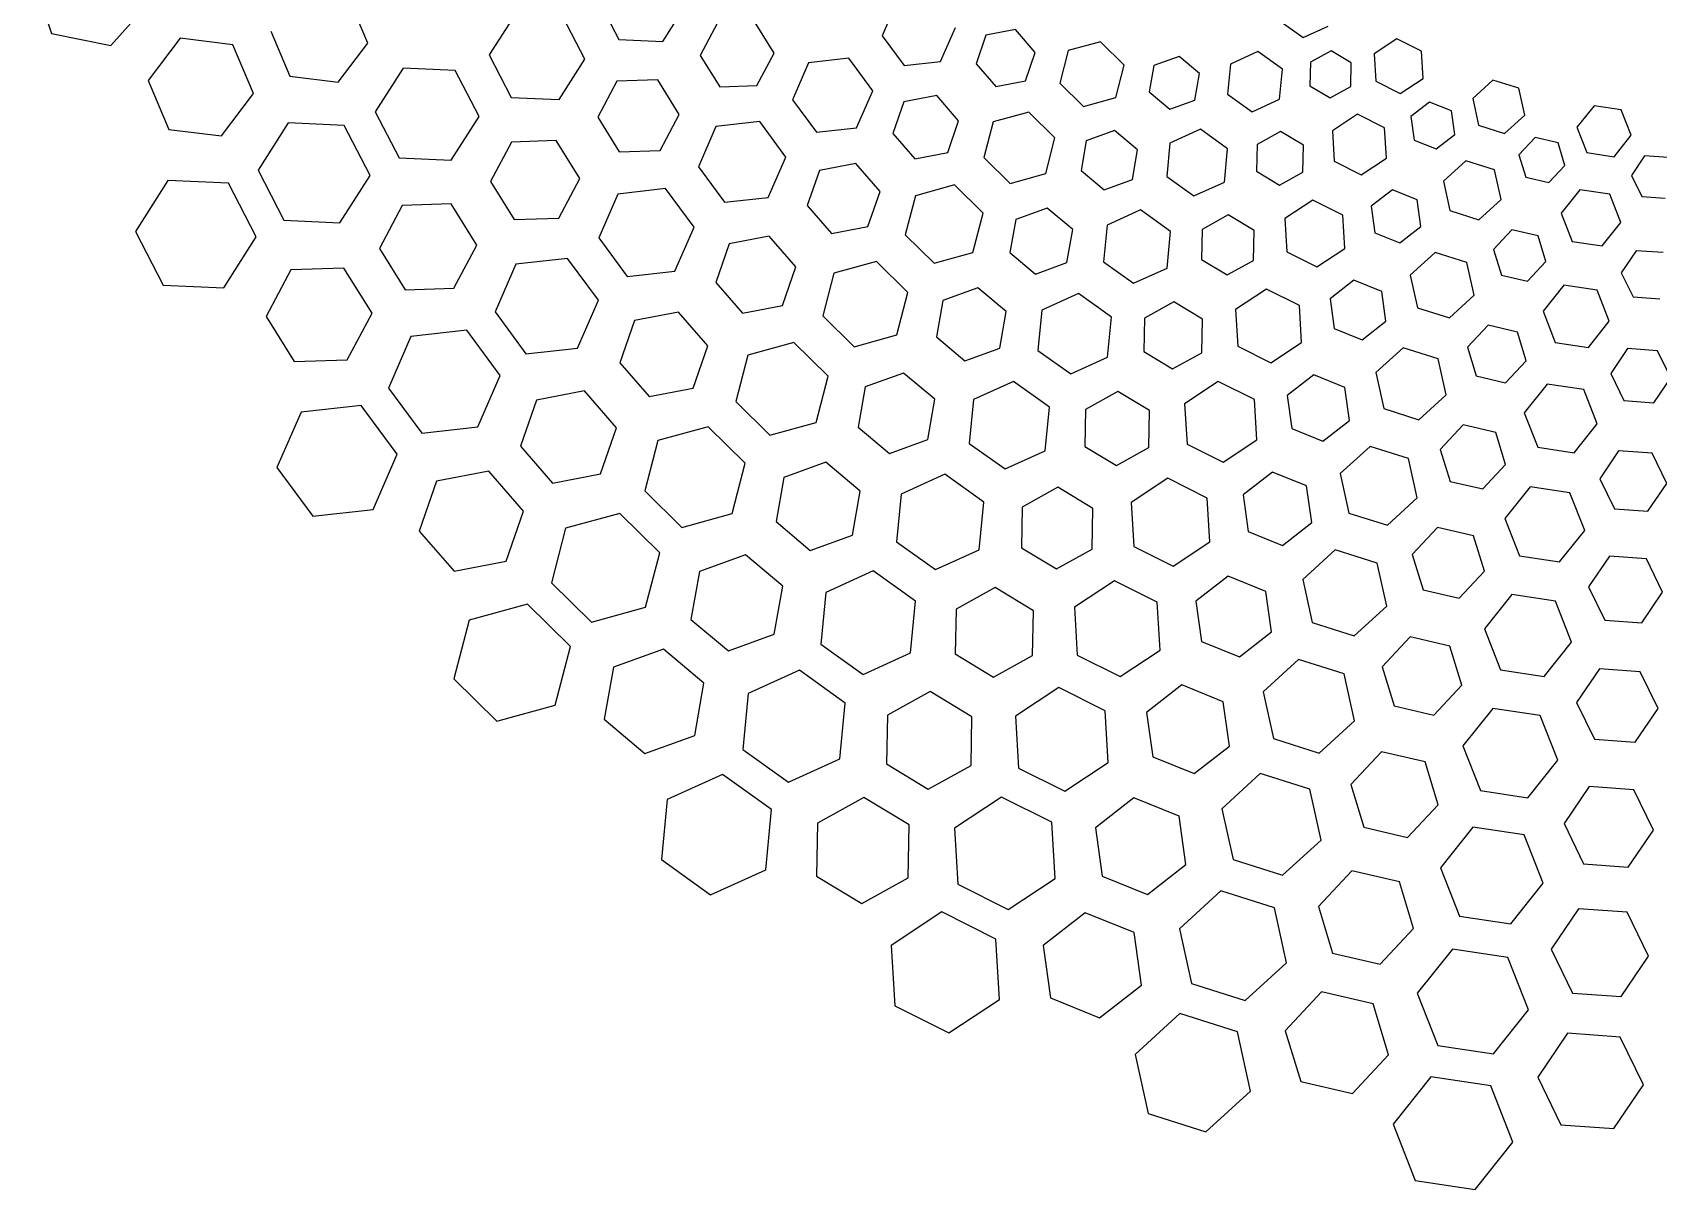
# Model space of a CAD drawing. Extents: x 6951 to 14367, y 6512 to 13929.
# Drawn here: x 7121 to 10557, y 6544 to 8990 of the extents above; entities that cross this region are included whole.
import ezdxf

# ---------------------------------------------------------------- set-up
doc = ezdxf.new("R2010")
doc.units = 0
doc.layers.get('0').update_dxf_attribs({"color": 1, "linetype": 'CONTINUOUS'})

msp = doc.modelspace()

# ---------------------------------------------------------------- linework, layer by layer
for p, q in [((7120.9, 9109.1), (7161.3, 8987.8)), ((7286.6, 8962.1), (7371.4, 9057.8)), ((7829.2, 8967.6), (7789, 9062.6)), ((8317.3, 9057.7), (8360.1, 8975.2)), ((8453.1, 8971), (8503.2, 9049.4)), ((8947.5, 9054.4), (8916.3, 8982.9)), ((8140.5, 9027.7), (8085.9, 8942.3)), ((8288.4, 8933.3), (8241.7, 9023.2)), ((8568.7, 9010.3), (8531.9, 8941.3)), ((8688.3, 8946.5), (8646.9, 9012.9)), ((9759.5, 9012.7), (9806.5, 8979.1)), ((9806.5, 8979.1), (9859.2, 9003)), ((7161.3, 8987.8), (7286.6, 8962.1)), ((7432.9, 8977.6), (7365.4, 8888.2)), ((7544.1, 8963.8), (7432.9, 8977.6)), ((7624.4, 8993), (7664.6, 8897.9)), ((8360.1, 8975.2), (8453.1, 8971)), ((8916.3, 8982.9), (8962.6, 8920.2)), ((9040, 8928.9), (9071.2, 9000.4)), ((9135.7, 8983.9), (9114.9, 8923.8)), ((9198.1, 8996), (9135.7, 8983.9)), ((9239.7, 8947.9), (9198.1, 8996)), ((9377.6, 8970.4), (9309.4, 8951.6)), ((9428, 8920.7), (9377.6, 8970.4)), ((10004.3, 8976.4), (9956.1, 8944.6)), ((10056.1, 8950.6), (10004.3, 8976.4)), ((7587.7, 8860.6), (7544.1, 8963.8)), ((7767, 8885.2), (7829.2, 8967.6)), ((8085.9, 8942.3), (8132.6, 8852.4)), ((8531.9, 8941.3), (8573.2, 8874.8)), ((8651.5, 8877.5), (8688.3, 8946.5)), ((8845.7, 8935.4), (8760.9, 8925.9)), ((8896.4, 8866.7), (8845.7, 8935.4)), ((9219, 8887.9), (9239.7, 8947.9)), ((9309.4, 8951.6), (9291.6, 8883.1)), ((9544.1, 8939.3), (9490.8, 8920)), ((9587.4, 8902.9), (9544.1, 8939.3)), ((9710.6, 8949.6), (9652.5, 8923.2)), ((9762.6, 8912.4), (9710.6, 8949.6)), ((9865, 8951.3), (9821.3, 8927.2)), ((9907.7, 8925.5), (9865, 8951.3)), ((9956.1, 8944.6), (9959.5, 8886.9)), ((10059.5, 8892.9), (10056.1, 8950.6)), ((7904.2, 8914.8), (7845, 8822.1)), ((8014, 8909.8), (7904.2, 8914.8)), ((8064.6, 8812.3), (8014, 8909.8)), ((8233.8, 8847.9), (8288.4, 8933.3)), ((8760.9, 8925.9), (8726.8, 8847.6)), ((8962.6, 8920.2), (9040, 8928.9)), ((9114.9, 8923.8), (9156.5, 8875.8)), ((9410.2, 8852.2), (9428, 8920.7)), ((9490.8, 8920), (9480.9, 8864.2)), ((9577.5, 8847.1), (9587.4, 8902.9)), ((9652.5, 8923.2), (9646.3, 8859.6)), ((9756.4, 8848.8), (9762.6, 8912.4)), ((9821.3, 8927.2), (9820.3, 8877.2)), ((9906.8, 8875.6), (9907.7, 8925.5)), ((7365.4, 8888.2), (7409, 8785.1)), ((7664.6, 8897.9), (7767, 8885.2)), ((8355.9, 8887.1), (8315.3, 8811)), ((8442.1, 8890), (8355.9, 8887.1)), ((8487.7, 8816.8), (8442.1, 8890)), ((8573.2, 8874.8), (8651.5, 8877.5)), ((8862.2, 8788.5), (8896.4, 8866.7)), ((9156.5, 8875.8), (9219, 8887.9)), ((9291.6, 8883.1), (9342, 8833.4)), ((9820.3, 8877.2), (9863.1, 8851.5)), ((9863.1, 8851.5), (9906.8, 8875.6)), ((9959.5, 8886.9), (10011.3, 8861)), ((10011.3, 8861), (10059.5, 8892.9)), ((10207, 8889.4), (10164.4, 8850.3)), ((10262.2, 8871.9), (10207, 8889.4)), ((10274.6, 8815.4), (10262.2, 8871.9)), ((7520.2, 8771.3), (7587.7, 8860.6)), ((8132.6, 8852.4), (8233.8, 8847.9)), ((8726.8, 8847.6), (8777.4, 8779)), ((8962.2, 8843.1), (8939, 8776.2)), ((9031.7, 8856.5), (8962.2, 8843.1)), ((9078.1, 8803), (9031.7, 8856.5)), ((9342, 8833.4), (9410.2, 8852.2)), ((9480.9, 8864.2), (9524.3, 8827.8)), ((9524.3, 8827.8), (9577.5, 8847.1)), ((9646.3, 8859.6), (9698.2, 8822.4)), ((9698.2, 8822.4), (9756.4, 8848.8)), ((10073.3, 8842.7), (10033.9, 8812)), ((10119.6, 8824), (10073.3, 8842.7)), ((10164.4, 8850.3), (10176.8, 8793.9)), ((10420.9, 8835.1), (10384.8, 8789.8)), ((10478, 8826.4), (10420.9, 8835.1)), ((7661.3, 8798.6), (7597.4, 8698.6)), ((7779.8, 8793.3), (7661.3, 8798.6)), ((7845, 8822.1), (7895.6, 8724.6)), ((8005.4, 8719.7), (8064.6, 8812.3)), ((8315.3, 8811), (8360.9, 8737.8)), ((8447.1, 8740.7), (8487.7, 8816.8)), ((8657.7, 8801.4), (8565.2, 8791)), ((8712.9, 8726.6), (8657.7, 8801.4)), ((9055, 8736.1), (9078.1, 8803)), ((9151, 8801), (9131.4, 8725.6)), ((9226.1, 8821.7), (9151, 8801)), ((9281.6, 8767), (9226.1, 8821.7)), ((9921.2, 8816.9), (9867.8, 8781.7)), ((9978.3, 8788.3), (9921.2, 8816.9)), ((10033.9, 8812), (10040.8, 8762.6)), ((10126.5, 8774.5), (10119.6, 8824)), ((10231.9, 8776.4), (10274.6, 8815.4)), ((10499.2, 8772.6), (10478, 8826.4)), ((7409, 8785.1), (7520.2, 8771.3)), ((7834.5, 8687.9), (7779.8, 8793.3)), ((8565.2, 8791), (8528, 8705.7)), ((8777.4, 8779), (8862.2, 8788.5)), ((8939, 8776.2), (8985.4, 8722.7)), ((9262, 8691.6), (9281.6, 8767)), ((9407.6, 8782.5), (9347.9, 8760.9)), ((9456.3, 8741.6), (9407.6, 8782.5)), ((9589, 8785.3), (9524.5, 8756.1)), ((9646.5, 8744.2), (9589, 8785.3)), ((9758.2, 8780.7), (9708.7, 8753.3)), ((9806.7, 8751.5), (9758.2, 8780.7)), ((9867.8, 8781.7), (9871.7, 8717.9)), ((9982.1, 8724.5), (9978.3, 8788.3)), ((10040.8, 8762.6), (10087.1, 8743.8)), ((10087.1, 8743.8), (10126.5, 8774.5)), ((10176.8, 8793.9), (10231.9, 8776.4)), ((10296.1, 8768.1), (10262, 8731.6)), ((10344.7, 8756.8), (10296.1, 8768.1)), ((10384.8, 8789.8), (10405.9, 8736)), ((10463.1, 8727.4), (10499.2, 8772.6)), ((8133.2, 8758.2), (8088.7, 8674.7)), ((8227.7, 8761.3), (8133.2, 8758.2)), ((8277.7, 8681.1), (8227.7, 8761.3)), ((8360.9, 8737.8), (8447.1, 8740.7)), ((8985.4, 8722.7), (9055, 8736.1)), ((9347.9, 8760.9), (9336.8, 8698.3)), ((9445.2, 8679), (9456.3, 8741.6)), ((9524.5, 8756.1), (9517.7, 8685.6)), ((9639.7, 8673.7), (9646.5, 8744.2)), ((9708.7, 8753.3), (9707.6, 8696.7)), ((9805.7, 8694.8), (9806.7, 8751.5)), ((10262, 8731.6), (10276.5, 8683.8)), ((10359.2, 8709), (10344.7, 8756.8)), ((10405.9, 8736), (10463.1, 8727.4)), ((10527.8, 8729.2), (10499.8, 8687.8)), ((10577.6, 8725.7), (10527.8, 8729.2)), ((7597.4, 8698.6), (7652, 8593.2)), ((7895.6, 8724.6), (8005.4, 8719.7)), ((8528, 8705.7), (8583.3, 8630.9)), ((8675.7, 8641.3), (8712.9, 8726.6)), ((8783.7, 8698.2), (8758.2, 8624.3)), ((8860.6, 8713.1), (8783.7, 8698.2)), ((8911.9, 8653.9), (8860.6, 8713.1)), ((9131.4, 8725.6), (9186.9, 8670.9)), ((9336.8, 8698.3), (9385.4, 8657.3)), ((9707.6, 8696.7), (9756.1, 8667.4)), ((9756.1, 8667.4), (9805.7, 8694.8)), ((9871.7, 8717.9), (9928.8, 8689.3)), ((9928.8, 8689.3), (9982.1, 8724.5)), ((10149.8, 8718.7), (10102.7, 8675.6)), ((10210.7, 8699.5), (10149.8, 8718.7)), ((10224.5, 8637.1), (10210.7, 8699.5)), ((10325.1, 8672.5), (10359.2, 8709)), ((7407.1, 8677.1), (7338.3, 8569.3)), ((7534.9, 8671.3), (7407.1, 8677.1)), ((7593.8, 8557.8), (7534.9, 8671.3)), ((7770.6, 8587.9), (7834.5, 8687.9)), ((8088.7, 8674.7), (8138.7, 8594.5)), ((8233.2, 8597.7), (8277.7, 8681.1)), ((8458.8, 8659.8), (8358.1, 8648.5)), ((8519, 8578.3), (8458.8, 8659.8)), ((9069.1, 8667.6), (8986.8, 8644.9)), ((9129.9, 8607.7), (9069.1, 8667.6)), ((9186.9, 8670.9), (9262, 8691.6)), ((9385.4, 8657.3), (9445.2, 8679)), ((9517.7, 8685.6), (9575.2, 8644.5)), ((9575.2, 8644.5), (9639.7, 8673.7)), ((10102.7, 8675.6), (10116.4, 8613.3)), ((10276.5, 8683.8), (10325.1, 8672.5)), ((10499.8, 8687.8), (10521.6, 8642.9)), ((8005.5, 8627.9), (7902.3, 8624.5)), ((8060.1, 8540.3), (8005.5, 8627.9)), ((8358.1, 8648.5), (8317.6, 8555.6)), ((8583.3, 8630.9), (8675.7, 8641.3)), ((8886.3, 8580), (8911.9, 8653.9)), ((8986.8, 8644.9), (8965.3, 8562.3)), ((9826.7, 8635.6), (9767.6, 8596.6)), ((9890, 8604), (9826.7, 8635.6)), ((9994.6, 8657.5), (9949.9, 8622.7)), ((10047.1, 8636.2), (9994.6, 8657.5)), ((10054.9, 8580.1), (10047.1, 8636.2)), ((10177.3, 8594), (10224.5, 8637.1)), ((10391.1, 8657.6), (10351.2, 8607.7)), ((10454.2, 8648.1), (10391.1, 8657.6)), ((10477.6, 8588.6), (10454.2, 8648.1)), ((10521.6, 8642.9), (10571.4, 8639.4)), ((7652, 8593.2), (7770.6, 8587.9)), ((7902.3, 8624.5), (7853.8, 8533.4)), ((8138.7, 8594.5), (8233.2, 8597.7)), ((8758.2, 8624.3), (8809.4, 8565.1)), ((9108.4, 8525.1), (9129.9, 8607.7)), ((9198.6, 8594.6), (9186.2, 8524.9)), ((9265.1, 8618.7), (9198.6, 8594.6)), ((9319.3, 8573.2), (9265.1, 8618.7)), ((9462.6, 8614.8), (9391.6, 8582.6)), ((9526, 8569.5), (9462.6, 8614.8)), ((9648, 8604.5), (9592.4, 8573.7)), ((9702.5, 8571.7), (9648, 8604.5)), ((9767.6, 8596.6), (9771.8, 8526)), ((9894.2, 8533.3), (9890, 8604)), ((9949.9, 8622.7), (9957.7, 8566.6)), ((10116.4, 8613.3), (10177.3, 8594)), ((10351.2, 8607.7), (10374.6, 8548.2)), ((7338.3, 8569.3), (7397.2, 8455.8)), ((7525, 8450), (7593.8, 8557.8)), ((8478.4, 8485.4), (8519, 8578.3)), ((8677.5, 8559.6), (8592.9, 8543.2)), ((8734, 8494.4), (8677.5, 8559.6)), ((8809.4, 8565.1), (8886.3, 8580)), ((8965.3, 8562.3), (9026.1, 8502.4)), ((9306.9, 8503.4), (9319.3, 8573.2)), ((9391.6, 8582.6), (9384.1, 8505)), ((9518.4, 8491.9), (9526, 8569.5)), ((9592.4, 8573.7), (9591.2, 8510.2)), ((9701.3, 8508.1), (9702.5, 8571.7)), ((9957.7, 8566.6), (10010.2, 8545.3)), ((10010.2, 8545.3), (10054.9, 8580.1)), ((10247.3, 8572.8), (10208.6, 8531.5)), ((10302.5, 8560), (10247.3, 8572.8)), ((10318.9, 8505.8), (10302.5, 8560)), ((10437.7, 8538.7), (10477.6, 8588.6)), ((7853.8, 8533.4), (7908.3, 8445.8)), ((8011.5, 8449.3), (8060.1, 8540.3)), ((8317.6, 8555.6), (8377.7, 8474)), ((8592.9, 8543.2), (8564.7, 8461.7)), ((9026.1, 8502.4), (9108.4, 8525.1)), ((9186.2, 8524.9), (9240.4, 8479.3)), ((9771.8, 8526), (9835.1, 8494.4)), ((9835.1, 8494.4), (9894.2, 8533.3)), ((10084.9, 8524.9), (10032.6, 8477.2)), ((10152.3, 8503.6), (10084.9, 8524.9)), ((10208.6, 8531.5), (10225.1, 8477.3)), ((10374.6, 8548.2), (10437.7, 8538.7)), ((10510.1, 8528.7), (10478.4, 8481.8)), ((10566.6, 8524.7), (10510.1, 8528.7)), ((7667.1, 8488.2), (7614.4, 8389.4)), ((7779, 8492), (7667.1, 8488.2)), ((7838.3, 8396.9), (7779, 8492)), ((8142.4, 8499.9), (8098.4, 8399.2)), ((8251.6, 8512.2), (8142.4, 8499.9)), ((8316.8, 8423.8), (8251.6, 8512.2)), ((8705.8, 8413), (8734, 8494.4)), ((8904.3, 8505.8), (8814.6, 8481.1)), ((8970.6, 8440.5), (8904.3, 8505.8)), ((9240.4, 8479.3), (9306.9, 8503.4)), ((9384.1, 8505), (9447.5, 8459.7)), ((9447.5, 8459.7), (9518.4, 8491.9)), ((9591.2, 8510.2), (9645.6, 8477.4)), ((9645.6, 8477.4), (9701.3, 8508.1)), ((10167.6, 8434.5), (10152.3, 8503.6)), ((10280.3, 8464.5), (10318.9, 8505.8)), ((7397.2, 8455.8), (7525, 8450)), ((8377.7, 8474), (8478.4, 8485.4)), ((8564.7, 8461.7), (8621.2, 8396.6)), ((8814.6, 8481.1), (8791.2, 8391)), ((9913.3, 8466.2), (9863.1, 8427.2)), ((9972.2, 8442.4), (9913.3, 8466.2)), ((10032.6, 8477.2), (10047.9, 8408.1)), ((10225.1, 8477.3), (10280.3, 8464.5)), ((10357.2, 8456), (10313.1, 8400.7)), ((10427.2, 8445.5), (10357.2, 8456)), ((10478.4, 8481.8), (10503.2, 8430.9)), ((7908.3, 8445.8), (8011.5, 8449.3)), ((8272.9, 8323), (8316.8, 8423.8)), ((8947.2, 8350.5), (8970.6, 8440.5)), ((9045, 8423.6), (9031.3, 8346.6)), ((9118.6, 8450.3), (9045, 8423.6)), ((9178.4, 8399.9), (9118.6, 8450.3)), ((9331.6, 8438), (9253.9, 8402.7)), ((9401, 8388.3), (9331.6, 8438)), ((9532.9, 8420.4), (9470.9, 8386.2)), ((9593.5, 8383.9), (9532.9, 8420.4)), ((9728.5, 8447.4), (9663.5, 8404.5)), ((9798.2, 8412.6), (9728.5, 8447.4)), ((9863.1, 8427.2), (9871.9, 8364.2)), ((9981, 8379.4), (9972.2, 8442.4)), ((10115.3, 8386.7), (10167.6, 8434.5)), ((10453, 8379.6), (10427.2, 8445.5)), ((10503.2, 8430.9), (10559.7, 8426.8)), ((7614.4, 8389.4), (7673.6, 8294.3)), ((7785.5, 8298.1), (7838.3, 8396.9)), ((8098.4, 8399.2), (8163.7, 8310.7)), ((8485.9, 8399), (8393.1, 8381.1)), ((8547.9, 8327.5), (8485.9, 8399)), ((8621.2, 8396.6), (8705.8, 8413)), ((8791.2, 8391), (8857.5, 8325.7)), ((9164.8, 8322.9), (9178.4, 8399.9)), ((9253.9, 8402.7), (9245.6, 8317.8)), ((9392.7, 8303.4), (9401, 8388.3)), ((9470.9, 8386.2), (9469.6, 8315.4)), ((9663.5, 8404.5), (9668.2, 8326.7)), ((9802.9, 8334.8), (9798.2, 8412.6)), ((10047.9, 8408.1), (10115.3, 8386.7)), ((10313.1, 8400.7), (10338.9, 8334.8)), ((8038.6, 8360.5), (7920.6, 8347.2)), ((8109.1, 8264.9), (8038.6, 8360.5)), ((8393.1, 8381.1), (8362.2, 8291.7)), ((8857.5, 8325.7), (8947.2, 8350.5)), ((9592.2, 8313.1), (9593.5, 8383.9)), ((9871.9, 8364.2), (9930.8, 8340.3)), ((9930.8, 8340.3), (9981, 8379.4)), ((10196.9, 8371.2), (10153.5, 8324.8)), ((10258.8, 8356.8), (10196.9, 8371.2)), ((10277.3, 8296), (10258.8, 8356.8)), ((10408.9, 8324.3), (10453, 8379.6)), ((7920.6, 8347.2), (7873.1, 8238.4)), ((8163.7, 8310.7), (8272.9, 8323)), ((8517, 8238.2), (8547.9, 8327.5)), ((8730, 8334.8), (8632.4, 8307.9)), ((8802.2, 8263.7), (8730, 8334.8)), ((9031.3, 8346.6), (9091.2, 8296.2)), ((9091.2, 8296.2), (9164.8, 8322.9)), ((9245.6, 8317.8), (9315, 8268.1)), ((9668.2, 8326.7), (9737.8, 8291.8)), ((9737.8, 8291.8), (9802.9, 8334.8)), ((10017.4, 8323.7), (9959.9, 8271.1)), ((10091.7, 8300.2), (10017.4, 8323.7)), ((10153.5, 8324.8), (10172, 8263.9)), ((10338.9, 8334.8), (10408.9, 8324.3)), ((10491.9, 8321.7), (10456.3, 8269)), ((10555.3, 8317.2), (10491.9, 8321.7)), ((10583.1, 8260), (10555.3, 8317.2)), ((7673.6, 8294.3), (7785.5, 8298.1)), ((8362.2, 8291.7), (8424.1, 8220.2)), ((8632.4, 8307.9), (8606.9, 8209.8)), ((9315, 8268.1), (9392.7, 8303.4)), ((9469.6, 8315.4), (9530.2, 8278.8)), ((9530.2, 8278.8), (9592.2, 8313.1)), ((10108.4, 8224.1), (10091.7, 8300.2)), ((10233.9, 8249.6), (10277.3, 8296)), ((8061.6, 8156.1), (8109.1, 8264.9)), ((8776.7, 8165.7), (8802.2, 8263.7)), ((8961.8, 8270.1), (8880.7, 8240.7)), ((9027.7, 8214.6), (8961.8, 8270.1)), ((9194.2, 8252.5), (9109.5, 8214)), ((9269.9, 8198.3), (9194.2, 8252.5)), ((9626.8, 8252.3), (9555.6, 8205.3)), ((9703.1, 8214.1), (9626.8, 8252.3)), ((9828.4, 8266.4), (9772.5, 8222.9)), ((9894, 8239.8), (9828.4, 8266.4)), ((9959.9, 8271.1), (9976.6, 8195)), ((10172, 8263.9), (10233.9, 8249.6)), ((10456.3, 8269), (10484.1, 8211.9)), ((10547.5, 8207.3), (10583.1, 8260)), ((7873.1, 8238.4), (7943.6, 8142.9)), ((8186, 8212.9), (8152.2, 8115.3)), ((8287.3, 8232.5), (8186, 8212.9)), ((8354.9, 8154.5), (8287.3, 8232.5)), ((8424.1, 8220.2), (8517, 8238.2)), ((8880.7, 8240.7), (8865.6, 8155.8)), ((9012.7, 8129.7), (9027.7, 8214.6)), ((9109.5, 8214), (9100.4, 8121.4)), ((9414.5, 8231.1), (9346, 8193.3)), ((9481.5, 8190.7), (9414.5, 8231.1)), ((9708.2, 8128.9), (9703.1, 8214.1)), ((9772.5, 8222.9), (9782.3, 8152.8)), ((9903.8, 8169.7), (9894, 8239.8)), ((10050.9, 8171.5), (10108.4, 8224.1)), ((10322, 8246.7), (10273.4, 8185.8)), ((10399.1, 8235.1), (10322, 8246.7)), ((10427.6, 8162.5), (10399.1, 8235.1)), ((7688.6, 8187.4), (7637.5, 8070.2)), ((7815.7, 8201.7), (7688.6, 8187.4)), ((7891.7, 8098.8), (7815.7, 8201.7)), ((8606.9, 8209.8), (8679.1, 8138.7)), ((9260.8, 8105.7), (9269.9, 8198.3)), ((9346, 8193.3), (9344.5, 8115)), ((9480, 8112.5), (9481.5, 8190.7)), ((9555.6, 8205.3), (9560.7, 8120.1)), ((9976.6, 8195), (10050.9, 8171.5)), ((10273.4, 8185.8), (10301.9, 8113.2)), ((10484.1, 8211.9), (10547.5, 8207.3)), ((7943.6, 8142.9), (8061.6, 8156.1)), ((8321.2, 8056.9), (8354.9, 8154.5)), ((8548.5, 8156.6), (8442.5, 8127.4)), ((8626.8, 8079.5), (8548.5, 8156.6)), ((8679.1, 8138.7), (8776.7, 8165.7)), ((8865.6, 8155.8), (8931.6, 8100.3)), ((9782.3, 8152.8), (9847.9, 8126.2)), ((9847.9, 8126.2), (9903.8, 8169.7)), ((10144.3, 8160.6), (10095.9, 8108.8)), ((10213.3, 8144.6), (10144.3, 8160.6)), ((10233.9, 8076.8), (10213.3, 8144.6)), ((10379, 8101.6), (10427.6, 8162.5)), ((8152.2, 8115.3), (8219.9, 8037.4)), ((8442.5, 8127.4), (8414.9, 8021)), ((8931.6, 8100.3), (9012.7, 8129.7)), ((9100.4, 8121.4), (9176.1, 8067.3)), ((9344.5, 8115), (9411.5, 8074.6)), ((9411.5, 8074.6), (9480, 8112.5)), ((9560.7, 8120.1), (9637, 8081.9)), ((9637, 8081.9), (9708.2, 8128.9)), ((9947.4, 8115.1), (9884.4, 8057.5)), ((10028.8, 8089.3), (9947.4, 8115.1)), ((10301.9, 8113.2), (10379, 8101.6)), ((7840.5, 7981.6), (7891.7, 8098.8)), ((8599.1, 7973.1), (8626.8, 8079.5)), ((8797.7, 8081.5), (8708.8, 8049.2)), ((8870, 8020.6), (8797.7, 8081.5)), ((9176.1, 8067.3), (9260.8, 8105.7)), ((10047.1, 8006), (10028.8, 8089.3)), ((10095.9, 8108.8), (10116.6, 8041.1)), ((10185.5, 8025.1), (10233.9, 8076.8)), ((10472.9, 8105.4), (10433.2, 8046.8)), ((10543.5, 8100.4), (10472.9, 8105.4)), ((10574.5, 8036.7), (10543.5, 8100.4)), ((7637.5, 8070.2), (7713.5, 7967.3)), ((7974.9, 8041.5), (7938.3, 7935.7)), ((8084.9, 8062.8), (7974.9, 8041.5)), ((8158.3, 7978.1), (8084.9, 8062.8)), ((8219.9, 8037.4), (8321.2, 8056.9)), ((8708.8, 8049.2), (8692.2, 7956.1)), ((9048.8, 8056.3), (8956.5, 8014.4)), ((9131.2, 7997.4), (9048.8, 8056.3)), ((9520.1, 8047.6), (9442.5, 7996.3)), ((9603.3, 8005.9), (9520.1, 8047.6)), ((9741, 8060.9), (9679.3, 8012.8)), ((9813.5, 8031.5), (9741, 8060.9)), ((9884.4, 8057.5), (9902.8, 7974.1)), ((10116.6, 8041.1), (10185.5, 8025.1)), ((10433.2, 8046.8), (10464.2, 7983.1)), ((8414.9, 8021), (8493.2, 7943.9)), ((8853.5, 7927.5), (8870, 8020.6)), ((8956.5, 8014.4), (8946.7, 7913.5)), ((9287.8, 8028.6), (9212.3, 7986.9)), ((9361.6, 7984.1), (9287.8, 8028.6)), ((9679.3, 8012.8), (9690.1, 7935.3)), ((9824.3, 7954), (9813.5, 8031.5)), ((10285.6, 8029.7), (10232.4, 7963)), ((10370, 8017), (10285.6, 8029.7)), ((10401.1, 7937.5), (10370, 8017)), ((10534.8, 7978.1), (10574.5, 8036.7)), ((7713.5, 7967.3), (7840.5, 7981.6)), ((8121.7, 7872.3), (8158.3, 7978.1)), ((8361.8, 7973.4), (8247.4, 7941.9)), ((8446.4, 7890.1), (8361.8, 7973.4)), ((8493.2, 7943.9), (8599.1, 7973.1)), ((9121.4, 7896.5), (9131.2, 7997.4)), ((9212.3, 7986.9), (9210.7, 7900.7)), ((9360, 7897.9), (9361.6, 7984.1)), ((9442.5, 7996.3), (9448, 7903.4)), ((9608.9, 7913.1), (9603.3, 8005.9)), ((9902.8, 7974.1), (9984.2, 7948.4)), ((9984.2, 7948.4), (10047.1, 8006)), ((10464.2, 7983.1), (10534.8, 7978.1)), ((8247.4, 7941.9), (8217.5, 7827)), ((8692.2, 7956.1), (8764.6, 7895.3)), ((9762.6, 7905.9), (9824.3, 7954)), ((10090.2, 7943.9), (10036.7, 7886.8)), ((10166.4, 7926.2), (10090.2, 7943.9)), ((10232.4, 7963), (10263.5, 7883.5)), ((7938.3, 7935.7), (8011.7, 7851)), ((8764.6, 7895.3), (8853.5, 7927.5)), ((8946.7, 7913.5), (9029.1, 7854.6)), ((9448, 7903.4), (9531.2, 7861.8)), ((9531.2, 7861.8), (9608.9, 7913.1)), ((9690.1, 7935.3), (9762.6, 7905.9)), ((10189.2, 7851.4), (10166.4, 7926.2)), ((10347.9, 7870.8), (10401.1, 7937.5)), ((8011.7, 7851), (8121.7, 7872.3)), ((8416.5, 7775.3), (8446.4, 7890.1)), ((8627.5, 7885.9), (8530.5, 7850.7)), ((8706.5, 7819.5), (8627.5, 7885.9)), ((9029.1, 7854.6), (9121.4, 7896.5)), ((9210.7, 7900.7), (9284.6, 7856.2)), ((9284.6, 7856.2), (9360, 7897.9)), ((9874.1, 7896.2), (9805.4, 7833.4)), ((9962.8, 7868.1), (9874.1, 7896.2)), ((10036.7, 7886.8), (10059.5, 7811.9)), ((10263.5, 7883.5), (10347.9, 7870.8)), ((10453.3, 7883), (10409.5, 7818.2)), ((10531.4, 7877.4), (10453.3, 7883)), ((10565.6, 7807.1), (10531.4, 7877.4)), ((8530.5, 7850.7), (8512.4, 7749.1)), ((8897.3, 7851.9), (8797.3, 7806.5)), ((8986.7, 7788), (8897.3, 7851.9)), ((9647.6, 7841.1), (9579.6, 7788.1)), ((9727.5, 7808.7), (9647.6, 7841.1)), ((9982.8, 7777.2), (9962.8, 7868.1)), ((10135.7, 7794.2), (10189.2, 7851.4)), ((8217.5, 7827), (8302.1, 7743.7)), ((8688.4, 7717.9), (8706.5, 7819.5)), ((8797.3, 7806.5), (8786.6, 7697.1)), ((9155.2, 7816.6), (9072.5, 7770.9)), ((9236.2, 7767.8), (9155.2, 7816.6)), ((9407.2, 7831.1), (9322.6, 7775.3)), ((9497.8, 7785.8), (9407.2, 7831.1)), ((9739.4, 7723.3), (9727.5, 7808.7)), ((9805.4, 7833.4), (9825.4, 7742.5)), ((10059.5, 7811.9), (10135.7, 7794.2)), ((10247.4, 7802), (10189.3, 7729.3)), ((10339.4, 7788.1), (10247.4, 7802)), ((10409.5, 7818.2), (10443.7, 7747.8)), ((10521.8, 7742.2), (10565.6, 7807.1)), ((8166.6, 7781.8), (8043.3, 7747.7)), ((8257.7, 7692), (8166.6, 7781.8)), ((8302.1, 7743.7), (8416.5, 7775.3)), ((8976.1, 7678.6), (8986.7, 7788)), ((9072.5, 7770.9), (9070.7, 7676.4)), ((9234.4, 7673.3), (9236.2, 7767.8)), ((9322.6, 7775.3), (9328.7, 7674.1)), ((9503.9, 7684.6), (9497.8, 7785.8)), ((9579.6, 7788.1), (9591.5, 7702.7)), ((9914.1, 7714.4), (9982.8, 7777.2)), ((10373.3, 7701.5), (10339.4, 7788.1)), ((8043.3, 7747.7), (8011.1, 7624)), ((8512.4, 7749.1), (8591.4, 7682.7)), ((9825.4, 7742.5), (9914.1, 7714.4)), ((10443.7, 7747.8), (10521.8, 7742.2)), ((8591.4, 7682.7), (8688.4, 7717.9)), ((8786.6, 7697.1), (8876, 7633.1)), ((9591.5, 7702.7), (9671.4, 7670.3)), ((9671.4, 7670.3), (9739.4, 7723.3)), ((10032.3, 7712.2), (9973.4, 7649.2)), ((10116.3, 7692.7), (10032.3, 7712.2)), ((10189.3, 7729.3), (10223.3, 7642.6)), ((10315.3, 7628.8), (10373.3, 7701.5)), ((8225.5, 7568.3), (8257.7, 7692)), ((8454.1, 7686.7), (8348.8, 7648.5)), ((8539.9, 7614.6), (8454.1, 7686.7)), ((8876, 7633.1), (8976.1, 7678.6)), ((9070.7, 7676.4), (9151.7, 7627.6)), ((9151.7, 7627.6), (9234.4, 7673.3)), ((9328.7, 7674.1), (9419.3, 7628.8)), ((9419.3, 7628.8), (9503.9, 7684.6)), ((9796.4, 7664.7), (9721.6, 7596.3)), ((9893, 7634.1), (9796.4, 7664.7)), ((10141.4, 7610.2), (10116.3, 7692.7)), ((8348.8, 7648.5), (8329.2, 7538.2)), ((8741.6, 7641.8), (8633.6, 7592.7)), ((8838.2, 7572.7), (8741.6, 7641.8)), ((9914.8, 7535.1), (9893, 7634.1)), ((9973.4, 7649.2), (9998.5, 7566.7)), ((10223.3, 7642.6), (10315.3, 7628.8)), ((10432.4, 7645), (10384.1, 7573.6)), ((10518.4, 7638.9), (10432.4, 7645)), ((10556.1, 7561.4), (10518.4, 7638.9)), ((8011.1, 7624), (8102.2, 7534.2)), ((8520.3, 7504.3), (8539.9, 7614.6)), ((9017.8, 7596.9), (8927.4, 7547)), ((9106.1, 7543.6), (9017.8, 7596.9)), ((9289.6, 7605.5), (9197.9, 7544.9)), ((9387.9, 7556.3), (9289.6, 7605.5)), ((9549.8, 7611), (9475.2, 7552.9)), ((9637.4, 7575.5), (9549.8, 7611)), ((9721.6, 7596.3), (9743.4, 7497.4)), ((10082.5, 7547.2), (10141.4, 7610.2)), ((8102.2, 7534.2), (8225.5, 7568.3)), ((8633.6, 7592.7), (8622, 7474.5)), ((8826.7, 7454.6), (8838.2, 7572.7)), ((9650.5, 7481.8), (9637.4, 7575.5)), ((9998.5, 7566.7), (10082.5, 7547.2)), ((10206.9, 7561.2), (10143.7, 7482)), ((10307.1, 7546.1), (10206.9, 7561.2)), ((10384.1, 7573.6), (10421.8, 7496.1)), ((10507.8, 7489.9), (10556.1, 7561.4)), ((8329.2, 7538.2), (8415, 7466.1)), ((8927.4, 7547), (8925.5, 7443.8)), ((9104.2, 7440.4), (9106.1, 7543.6)), ((9197.9, 7544.9), (9204.4, 7435.2)), ((9394.4, 7446.6), (9387.9, 7556.3)), ((9475.2, 7552.9), (9488.3, 7459.2)), ((9840, 7466.8), (9914.8, 7535.1)), ((10344.1, 7451.8), (10307.1, 7546.1)), ((8415, 7466.1), (8520.3, 7504.3)), ((9743.4, 7497.4), (9840, 7466.8)), ((10421.8, 7496.1), (10507.8, 7489.9)), ((8622, 7474.5), (8718.6, 7405.5)), ((9488.3, 7459.2), (9575.9, 7423.7)), ((9575.9, 7423.7), (9650.5, 7481.8)), ((9971.7, 7469.6), (9907.1, 7400.6)), ((10063.8, 7448.2), (9971.7, 7469.6)), ((10143.7, 7482), (10180.7, 7387.7)), ((8718.6, 7405.5), (8826.7, 7454.6)), ((8925.5, 7443.8), (9013.9, 7390.5)), ((9013.9, 7390.5), (9104.2, 7440.4)), ((9204.4, 7435.2), (9302.7, 7386.1)), ((9302.7, 7386.1), (9394.4, 7446.6)), ((9715.5, 7423.5), (9634.4, 7349.3)), ((9820.3, 7390.3), (9715.5, 7423.5)), ((10091.3, 7357.8), (10063.8, 7448.2)), ((10280.9, 7372.6), (10344.1, 7451.8)), ((8578.8, 7421.9), (8462.3, 7369)), ((8682.8, 7347.5), (8578.8, 7421.9)), ((9844, 7283), (9820.3, 7390.3)), ((9907.1, 7400.6), (9934.6, 7310.1)), ((10410.5, 7396), (10357.5, 7317.7)), ((10504.8, 7389.3), (10410.5, 7396)), ((10546.2, 7304.2), (10504.8, 7389.3)), ((8462.3, 7369), (8449.9, 7241.7)), ((8877.7, 7373), (8779.6, 7318.8)), ((8973.6, 7315.2), (8877.7, 7373)), ((9168.7, 7373.6), (9069.6, 7308.2)), ((9274.8, 7320.5), (9168.7, 7373.6)), ((9448.4, 7372.5), (9367, 7309)), ((9544, 7333.7), (9448.4, 7372.5)), ((10026.8, 7288.7), (10091.3, 7357.8)), ((10180.7, 7387.7), (10280.9, 7372.6)), ((8670.4, 7220.2), (8682.8, 7347.5)), ((9281.9, 7202), (9274.8, 7320.5)), ((9558.3, 7231.5), (9544, 7333.7)), ((9634.4, 7349.3), (9658.1, 7242)), ((8779.6, 7318.8), (8777.6, 7206.8)), ((8971.5, 7203.2), (8973.6, 7315.2)), ((9069.6, 7308.2), (9076.7, 7189.7)), ((9367, 7309), (9381.2, 7206.8)), ((9934.6, 7310.1), (10026.8, 7288.7)), ((10164.7, 7310.3), (10096.2, 7224.4)), ((10273.4, 7294), (10164.7, 7310.3)), ((10313.5, 7191.7), (10273.4, 7294)), ((10357.5, 7317.7), (10398.9, 7232.6)), ((10493.2, 7225.9), (10546.2, 7304.2)), ((9762.8, 7208.8), (9844, 7283)), ((8449.9, 7241.7), (8553.9, 7167.3)), ((8553.9, 7167.3), (8670.4, 7220.2)), ((9476.9, 7168), (9558.3, 7231.5)), ((9658.1, 7242), (9762.8, 7208.8)), ((9908.9, 7218.1), (9838.4, 7142.8)), ((10009.4, 7194.8), (9908.9, 7218.1)), ((10096.2, 7224.4), (10136.4, 7122.1)), ((10398.9, 7232.6), (10493.2, 7225.9)), ((8777.6, 7206.8), (8873.5, 7149)), ((8873.5, 7149), (8971.5, 7203.2)), ((9076.7, 7189.7), (9182.9, 7136.6)), ((9182.9, 7136.6), (9281.9, 7202)), ((9381.2, 7206.8), (9476.9, 7168)), ((10039.4, 7096.1), (10009.4, 7194.8)), ((10245, 7105.7), (10313.5, 7191.7)), ((9632.4, 7175.5), (9544.8, 7095.4)), ((9745.6, 7139.7), (9632.4, 7175.5)), ((9042.2, 7131), (8935.5, 7060.5)), ((9156.6, 7073.8), (9042.2, 7131)), ((9345.1, 7129.4), (9256.7, 7060.5)), ((9448.9, 7087.3), (9345.1, 7129.4)), ((9771.1, 7023.8), (9745.6, 7139.7)), ((9838.4, 7142.8), (9868.4, 7044)), ((10136.4, 7122.1), (10245, 7105.7)), ((10387.8, 7137.8), (10330, 7052.3)), ((10490.7, 7130.4), (10387.8, 7137.8)), ((10535.9, 7037.6), (10490.7, 7130.4)), ((9464.3, 6976.3), (9448.9, 7087.3)), ((9544.8, 7095.4), (9570.3, 6979.5)), ((9969, 7020.7), (10039.4, 7096.1)), ((8935.5, 7060.5), (8943.1, 6932.8)), ((9164.2, 6946.1), (9156.6, 7073.8)), ((9256.7, 7060.5), (9272.2, 6949.6)), ((10121.4, 7052.4), (10047.4, 6959.6)), ((10238.8, 7034.7), (10121.4, 7052.4)), ((10330, 7052.3), (10375.1, 6959.5)), ((9683.5, 6943.7), (9771.1, 7023.8)), ((9868.4, 7044), (9969, 7020.7)), ((10282.1, 6924.2), (10238.8, 7034.7)), ((10478, 6952.1), (10535.9, 7037.6)), ((9376, 6907.5), (9464.3, 6976.3)), ((9570.3, 6979.5), (9683.5, 6943.7)), ((9057.5, 6875.6), (9164.2, 6946.1)), ((9272.2, 6949.6), (9376, 6907.5)), ((9844.8, 6961.9), (9768.3, 6880.1)), ((9954, 6936.6), (9844.8, 6961.9)), ((10047.4, 6959.6), (10090.8, 6849.1)), ((10375.1, 6959.5), (10478, 6952.1)), ((8943.1, 6932.8), (9057.5, 6875.6)), ((9545.4, 6916.1), (9451, 6829.8)), ((9667.4, 6877.5), (9545.4, 6916.1)), ((9986.6, 6829.4), (9954, 6936.6)), ((10208.1, 6831.4), (10282.1, 6924.2)), ((9694.9, 6752.6), (9667.4, 6877.5)), ((9768.3, 6880.1), (9801, 6772.9)), ((10364.6, 6874.7), (10301.9, 6781.9)), ((10476.4, 6866.7), (10364.6, 6874.7)), ((10090.8, 6849.1), (10208.1, 6831.4)), ((10525.4, 6766), (10476.4, 6866.7)), ((9451, 6829.8), (9478.6, 6704.9)), ((9910.1, 6747.6), (9986.6, 6829.4)), ((9801, 6772.9), (9910.1, 6747.6)), ((10076.1, 6782.6), (9996.4, 6682.6)), ((10202.5, 6763.5), (10076.1, 6782.6)), ((10301.9, 6781.9), (10350.9, 6681.1)), ((9600.5, 6666.3), (9694.9, 6752.6)), ((10249.3, 6644.5), (10202.5, 6763.5)), ((10462.6, 6673.2), (10525.4, 6766)), ((9478.6, 6704.9), (9600.5, 6666.3)), ((9996.4, 6682.6), (10043.1, 6563.5)), ((10350.9, 6681.1), (10462.6, 6673.2)), ((10169.5, 6544.5), (10249.3, 6644.5)), ((10043.1, 6563.5), (10169.5, 6544.5))]:
    msp.add_line(p, q)

doc.saveas('drawing.dxf')
